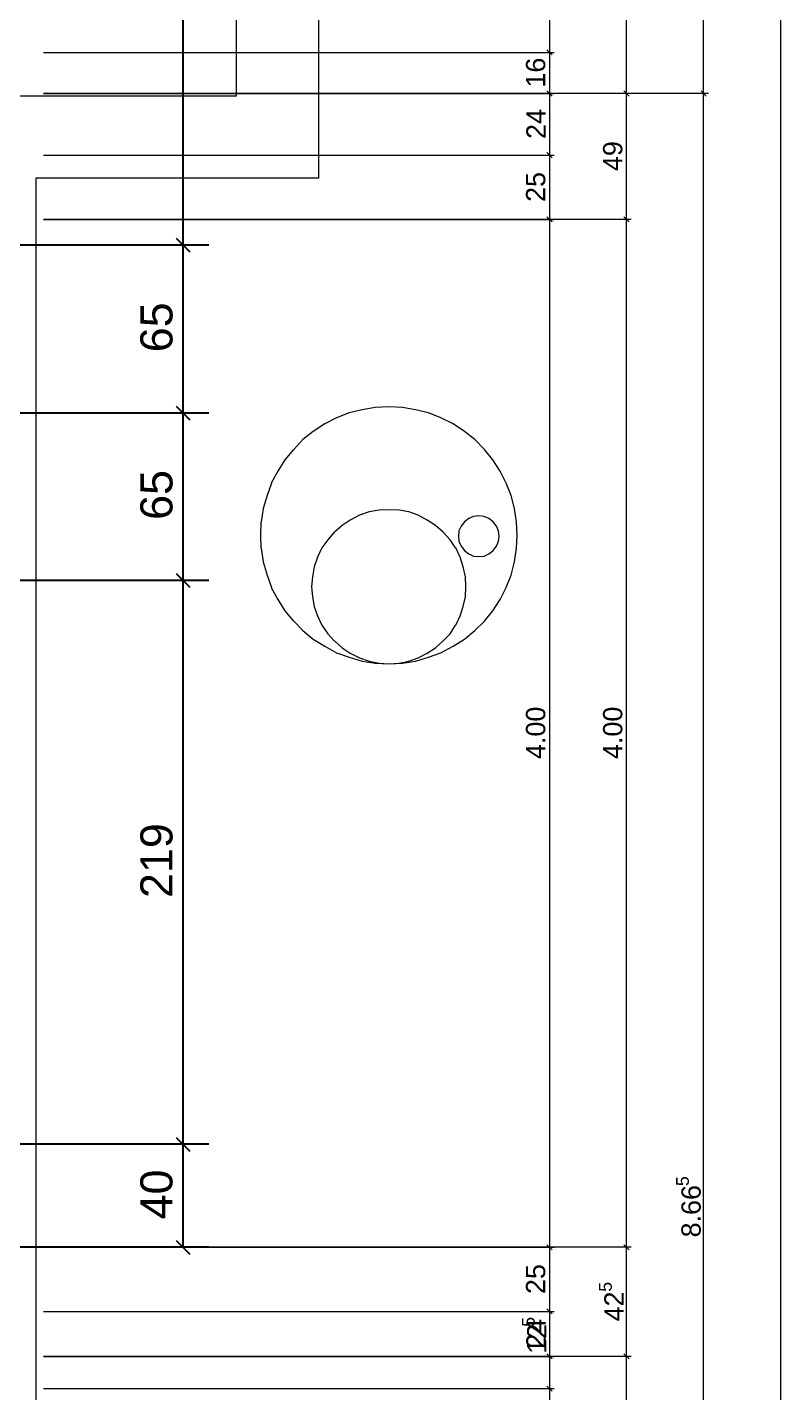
# Model space of a CAD drawing. Extents: x 0 to 1189, y 0 to 841.
# Drawn here: x 871.6 to 930.2, y 444.8 to 551.1 of the extents above; entities that cross this region are included whole.
import ezdxf
from ezdxf.lldxf.tags import DXFTag

# ---------------------------------------------------------------- set-up
doc = ezdxf.new("R2010")
doc.units = 0
doc.layers.get('0').update_dxf_attribs({"lineweight": 35})
for name, color, linetype, lineweight in [('152.0 Kanalisation', 7, 'Continuous', 25), ('Bemassung', 7, 'Continuous', 25), ('Gebäude Kontur', 7, 'Continuous', 25)]:
    doc.layers.add(name, color=color, linetype=linetype, lineweight=lineweight)
doc.layers.add('L_Mass', color=5, linetype='Continuous', lineweight=25, true_color=0x0000ff)
doc.styles.get("Standard").update_dxf_attribs({"font": 'arial.ttf'})
tags = doc.linetypes.add('Strichlin_lang', pattern=[0.5, 0.3, -0.2]).pattern_tags.tags
tags[6:7] = [DXFTag(74, 4), DXFTag(75, 0), DXFTag(340, '0'), DXFTag(46, 1.0), DXFTag(50, 0.0), DXFTag(44, 0.0), DXFTag(45, 0.0)]
tags[4:5] = [DXFTag(74, 4), DXFTag(75, 0), DXFTag(340, '0'), DXFTag(46, 1.0), DXFTag(50, 0.0), DXFTag(44, 0.0), DXFTag(45, 0.0)]

# ---------------------------------------------------------------- blocks, each defined once
blk = doc.blocks.new('Referenz-A0SO6TOG06', base_point=(4.4, 96.7))
at = {"layer": '152.0 Kanalisation', "color": 0, "lineweight": 13}
for p, q in [((896.63, 521.06), (895.66, 520.68)), ((897.65, 521.31), (896.63, 521.06)), ((898.66, 521.48), (897.64, 521.31)), ((899.72, 521.52), (898.66, 521.48)), ((900.78, 521.48), (899.72, 521.52)), ((901.79, 521.31), (900.78, 521.48)), ((902.81, 521.06), (901.8, 521.31)), ((903.78, 520.68), (902.81, 521.06)), ((894.73, 520.21), (893.84, 519.62)), ((895.66, 520.68), (894.73, 520.21)), ((904.72, 520.21), (903.78, 520.68)), ((905.61, 519.62), (904.72, 520.21)), ((893.04, 518.98), (892.32, 518.22)), ((893.84, 519.62), (893.03, 518.98)), ((906.41, 518.98), (905.61, 519.62)), ((907.17, 518.22), (906.41, 518.98)), ((892.31, 518.22), (891.63, 517.42)), ((907.81, 517.42), (907.17, 518.22)), ((891.08, 516.53), (890.57, 515.6)), ((891.64, 517.42), (891.08, 516.53)), ((908.4, 516.53), (907.81, 517.42)), ((908.86, 515.6), (908.4, 516.53)), ((890.58, 515.6), (890.24, 514.62)), ((909.25, 514.62), (908.86, 515.6)), ((890.24, 514.62), (889.95, 513.61)), ((909.5, 513.61), (909.25, 514.62)), ((889.95, 513.61), (889.78, 512.59)), ((898.2, 513.35), (897.43, 513.1)), ((898.96, 513.48), (898.19, 513.35)), ((899.72, 513.52), (898.96, 513.48)), ((900.52, 513.48), (899.72, 513.52)), ((901.29, 513.35), (900.53, 513.48)), ((902.01, 513.1), (901.29, 513.35)), ((909.67, 512.59), (909.51, 513.61)), ((889.77, 512.59), (889.73, 511.53)), ((896.08, 512.29), (895.49, 511.79)), ((896.71, 512.72), (896.08, 512.29)), ((897.44, 513.1), (896.72, 512.72)), ((902.72, 512.72), (902, 513.1)), ((903.36, 512.29), (902.72, 512.72)), ((903.95, 511.79), (903.36, 512.29)), ((905.35, 512.25), (905.18, 511.87)), ((905.61, 512.59), (905.35, 512.25)), ((905.95, 512.84), (905.61, 512.59)), ((906.32, 513.01), (905.94, 512.84)), ((906.74, 513.06), (906.32, 513.01)), ((907.13, 513.01), (906.74, 513.06)), ((907.51, 512.84), (907.14, 513.01)), ((907.85, 512.59), (907.51, 512.84)), ((908.11, 512.25), (907.85, 512.59)), ((908.27, 511.87), (908.1, 512.25)), ((909.71, 511.53), (909.67, 512.59)), ((889.73, 511.53), (889.77, 510.52)), ((894.98, 511.19), (894.52, 510.56)), ((895.48, 511.79), (894.97, 511.19)), ((904.5, 511.19), (903.95, 511.79)), ((904.92, 510.56), (904.5, 511.19)), ((905.18, 511.87), (905.14, 511.45)), ((905.14, 511.45), (905.18, 511.07)), ((908.31, 511.45), (908.27, 511.87)), ((908.27, 511.07), (908.31, 511.45)), ((909.67, 510.52), (909.71, 511.53)), ((889.78, 510.52), (889.95, 509.46)), ((894.51, 510.56), (894.17, 509.84)), ((905.27, 509.84), (904.93, 510.56)), ((905.18, 511.07), (905.35, 510.68)), ((905.35, 510.68), (905.61, 510.35)), ((905.61, 510.35), (905.95, 510.09)), ((905.94, 510.09), (906.32, 509.92)), ((907.14, 509.92), (907.51, 510.09)), ((907.51, 510.09), (907.85, 510.35)), ((907.85, 510.35), (908.11, 510.68)), ((908.1, 510.68), (908.27, 511.07)), ((909.51, 509.46), (909.67, 510.52)), ((889.95, 509.46), (890.24, 508.44)), ((893.92, 509.08), (893.79, 508.31)), ((894.18, 509.84), (893.92, 509.08)), ((905.52, 509.08), (905.27, 509.84)), ((905.69, 508.31), (905.52, 509.08)), ((906.32, 509.92), (906.74, 509.88)), ((906.74, 509.88), (907.13, 509.92)), ((909.25, 508.44), (909.5, 509.46)), ((890.24, 508.44), (890.58, 507.47)), ((893.79, 508.31), (893.71, 507.55)), ((905.73, 507.55), (905.69, 508.31)), ((908.86, 507.47), (909.25, 508.44)), ((890.57, 507.47), (891.08, 506.54)), ((893.71, 507.55), (893.79, 506.75)), ((905.69, 506.75), (905.73, 507.55)), ((908.4, 506.54), (908.86, 507.47)), ((891.08, 506.54), (891.64, 505.65)), ((893.79, 506.75), (893.92, 505.99)), ((893.92, 505.99), (894.18, 505.27)), ((905.27, 505.27), (905.52, 505.99)), ((905.52, 505.99), (905.69, 506.75)), ((907.81, 505.65), (908.4, 506.54)), ((891.63, 505.65), (892.31, 504.84)), ((892.32, 504.84), (893.04, 504.12)), ((894.17, 505.27), (894.51, 504.55)), ((904.93, 504.55), (905.27, 505.27)), ((906.41, 504.12), (907.17, 504.84)), ((907.17, 504.84), (907.81, 505.65)), ((893.03, 504.12), (893.84, 503.45)), ((894.52, 504.55), (894.98, 503.87)), ((894.97, 503.87), (895.48, 503.32)), ((903.95, 503.32), (904.5, 503.87)), ((904.5, 503.87), (904.92, 504.55)), ((905.61, 503.45), (906.41, 504.12)), ((893.84, 503.45), (894.73, 502.9)), ((894.73, 502.9), (895.66, 502.39)), ((895.49, 503.32), (896.08, 502.77)), ((896.08, 502.77), (896.71, 502.35)), ((902.72, 502.35), (903.36, 502.77)), ((903.36, 502.77), (903.95, 503.32)), ((903.78, 502.39), (904.72, 502.9)), ((904.72, 502.9), (905.61, 503.45)), ((895.66, 502.39), (896.63, 502.05)), ((896.63, 502.05), (897.65, 501.75)), ((896.72, 502.35), (897.44, 502.01)), ((897.43, 502.01), (898.2, 501.75)), ((897.64, 501.75), (898.66, 501.58)), ((898.19, 501.75), (898.96, 501.58)), ((898.66, 501.58), (899.72, 501.54)), ((898.96, 501.58), (899.72, 501.54)), ((899.72, 501.54), (900.78, 501.58)), ((899.72, 501.54), (900.52, 501.58)), ((900.53, 501.58), (901.29, 501.75)), ((900.78, 501.58), (901.79, 501.75)), ((901.29, 501.75), (902.01, 502.01)), ((901.8, 501.75), (902.81, 502.05)), ((902, 502.01), (902.72, 502.35)), ((902.81, 502.05), (903.78, 502.39))]:
    blk.add_line(p, q, dxfattribs=at)
at = {"layer": 'Bemassung', "color": 0, "lineweight": 13}
for p, q in [((930.23, 297), (930.23, 736.62)), ((912.23, 625.62), (912.23, 549.12)), ((918.23, 545.92), (918.23, 625.62)), ((924.23, 545.92), (924.23, 625.62)), ((912.23, 549.42), (912.23, 549.12)), ((872.84, 549.12), (912.6, 549.12)), ((872.84, 549.12), (912.6, 549.12)), ((912.03, 549.32), (912.43, 548.92)), ((912.43, 548.92), (912.03, 549.32)), ((912.23, 549.12), (912.23, 548.82)), ((912.23, 549.12), (912.23, 545.92)), ((912.23, 546.22), (912.23, 545.92)), ((918.23, 545.92), (918.23, 546.22)), ((924.23, 545.92), (924.23, 546.22)), ((872.84, 545.92), (912.6, 545.92)), ((872.84, 545.92), (912.6, 545.92)), ((918.6, 545.92), (872.84, 545.92)), ((918.6, 545.92), (875.25, 545.92)), ((924.6, 545.92), (878.84, 545.92)), ((924.6, 545.92), (881.25, 545.92)), ((912.03, 546.12), (912.43, 545.72)), ((912.43, 545.72), (912.03, 546.12)), ((912.23, 545.92), (912.23, 545.62)), ((912.23, 545.92), (912.23, 541.12)), ((918.03, 546.12), (918.43, 545.72)), ((918.43, 545.72), (918.03, 546.12)), ((918.23, 545.62), (918.23, 545.92)), ((918.23, 536.12), (918.23, 545.92)), ((924.03, 546.12), (924.43, 545.72)), ((924.43, 545.72), (924.03, 546.12)), ((924.23, 545.62), (924.23, 545.92)), ((924.23, 372.62), (924.23, 545.92)), ((872.84, 541.12), (912.6, 541.12)), ((872.84, 541.12), (912.6, 541.12)), ((912.03, 541.32), (912.43, 540.92)), ((912.43, 540.92), (912.03, 541.32)), ((912.23, 541.42), (912.23, 541.12)), ((912.23, 541.12), (912.23, 540.82)), ((912.23, 541.12), (912.23, 536.12)), ((872.84, 536.12), (912.6, 536.12)), ((872.84, 536.12), (912.6, 536.12)), ((918.6, 536.12), (872.84, 536.12)), ((918.6, 536.12), (875.25, 536.12)), ((912.03, 536.32), (912.43, 535.92)), ((912.43, 535.92), (912.03, 536.32)), ((912.23, 536.42), (912.23, 536.12)), ((912.23, 536.12), (912.23, 535.82)), ((912.23, 536.12), (912.23, 456.12)), ((918.03, 536.32), (918.43, 535.92)), ((918.43, 535.92), (918.03, 536.32)), ((918.23, 536.12), (918.23, 536.42)), ((918.23, 535.82), (918.23, 536.12)), ((918.23, 456.12), (918.23, 536.12)), ((872.84, 456.12), (912.6, 456.12)), ((872.84, 456.12), (912.6, 456.12)), ((918.6, 456.12), (872.84, 456.12)), ((918.6, 456.12), (875.25, 456.12)), ((912.43, 455.92), (912.03, 456.32)), ((912.03, 456.32), (912.43, 455.92)), ((912.23, 456.42), (912.23, 456.12)), ((912.23, 456.12), (912.23, 451.13)), ((912.23, 456.12), (912.23, 455.82)), ((918.03, 456.32), (918.43, 455.92)), ((918.43, 455.92), (918.03, 456.32)), ((918.23, 456.12), (918.23, 456.42)), ((918.23, 455.82), (918.23, 456.12)), ((918.23, 447.63), (918.23, 456.12)), ((872.84, 451.13), (912.6, 451.13)), ((872.84, 451.13), (912.6, 451.13)), ((912.03, 451.33), (912.43, 450.93)), ((912.43, 450.93), (912.03, 451.33)), ((912.23, 451.43), (912.23, 451.13)), ((912.23, 451.13), (912.23, 450.83)), ((912.23, 451.13), (912.23, 447.63)), ((872.84, 447.63), (912.6, 447.63)), ((872.84, 447.63), (912.6, 447.63)), ((918.6, 447.63), (872.84, 447.63)), ((918.6, 447.63), (875.25, 447.63)), ((912.03, 447.83), (912.43, 447.43)), ((912.43, 447.43), (912.03, 447.83)), ((912.23, 447.93), (912.23, 447.63)), ((912.23, 447.63), (912.23, 447.33)), ((912.23, 447.63), (912.23, 445.12)), ((918.03, 447.83), (918.43, 447.43)), ((918.43, 447.43), (918.03, 447.83)), ((918.23, 447.63), (918.23, 447.93)), ((918.23, 447.33), (918.23, 447.63)), ((918.23, 381.12), (918.23, 447.63)), ((912.03, 445.32), (912.43, 444.92)), ((912.43, 444.92), (912.03, 445.32)), ((912.23, 445.42), (912.23, 445.12)), ((872.84, 445.12), (912.6, 445.12)), ((872.84, 445.12), (912.6, 445.12)), ((912.23, 445.12), (912.23, 444.82)), ((912.23, 445.12), (912.23, 385.12))]:
    blk.add_line(p, q, dxfattribs=at)
at = {"layer": 'Gebäude Kontur', "color": 0, "linetype": 'Strichlin_lang', "lineweight": 13, "ltscale": 0.13}
for p, q in [((894.26, 640.23), (894.24, 539.32)), ((887.84, 633.82), (887.84, 545.72)), ((887.84, 545.72), (865.84, 545.72)), ((894.24, 539.32), (872.24, 539.32)), ((872.24, 539.32), (872.24, 382.22))]:
    blk.add_line(p, q, dxfattribs=at)
at = {"layer": 'Bemassung', "color": 0, "linetype": 'Continuous', "lineweight": 13, "ltscale": 0.13, "attachment_point": 1, "rotation": 90}
for s, insert, char_height in [('{\\fArial;16}', (910.4, 546.38), 1.5), ('{\\fArial;24}', (910.43, 542.38), 1.5), ('{\\fArial;49}', (916.4, 539.88), 1.5), ('{\\fArial;25}', (910.4, 537.48), 1.5), ('{\\fArial;4.00}', (910.4, 494.12), 1.5), ('{\\fArial;4.00}', (916.4, 494.12), 1.5), ('{\\fArial;5}', (922.09, 460.88), 0.99), ('{\\fArial;8.66}', (922.5, 456.89), 1.5), ('{\\fArial;25}', (910.4, 452.48), 1.5), ('{\\fArial;5}', (916.09, 452.66), 0.99), ('{\\fArial;42}', (916.5, 450.35), 1.5), ('{\\fArial;5}', (910.09, 449.93), 0.99), ('{\\fArial;24}', (910.43, 448.23), 1.5), ('{\\fArial;12}', (910.49, 447.83), 1.5)]:
    blk.add_mtext(s, dxfattribs=dict(at, insert=insert, char_height=char_height))
blk = doc.blocks.new('Maß-A0SO6TT406', base_point=(714.25, 455.59))
at = {"color": 0, "linetype": 'ByBlock', "lineweight": -2, "ltscale": 0.25}
for p, q in [((883.71, 456.12), (883.71, 733.42)), ((883.18, 534.65), (884.24, 533.59)), ((885.71, 534.12), (798.64, 534.12)), ((885.71, 521.05), (778.77, 521.05)), ((883.18, 521.58), (884.24, 520.52)), ((885.71, 508.02), (734.17, 508.02)), ((883.18, 508.55), (884.24, 507.49)), ((883.18, 464.67), (884.24, 463.61)), ((885.71, 464.14), (714.25, 464.14)), ((885.71, 456.12), (860.84, 456.12)), ((883.18, 456.65), (884.24, 455.59))]:
    blk.add_line(p, q, dxfattribs=at)
at = {"color": 0, "linetype": 'ByBlock', "lineweight": -2, "ltscale": 0.25, "char_height": 2.5, "attachment_point": 1, "rotation": 90}
for s, insert in [('{\\fArial;65}', (880.38, 525.78)), ('{\\fArial;65}', (880.38, 512.73)), ('{\\fArial;219}', (880.38, 483.3)), ('{\\fArial;40}', (880.38, 458.29))]:
    blk.add_mtext(s, dxfattribs=dict(at, insert=insert))

msp = doc.modelspace()

# ---------------------------------------------------------------- block references
at = {"color": 8, "lineweight": 25, "ltscale": 0.25, "true_color": 0x808080}
msp.add_blockref('Referenz-A0SO6TOG06', (4.4, 96.7), dxfattribs=at)
at = {"layer": 'L_Mass', "ltscale": 0.25}
msp.add_blockref('Maß-A0SO6TT406', (714.25, 455.59), dxfattribs=at)

doc.saveas('drawing.dxf')
